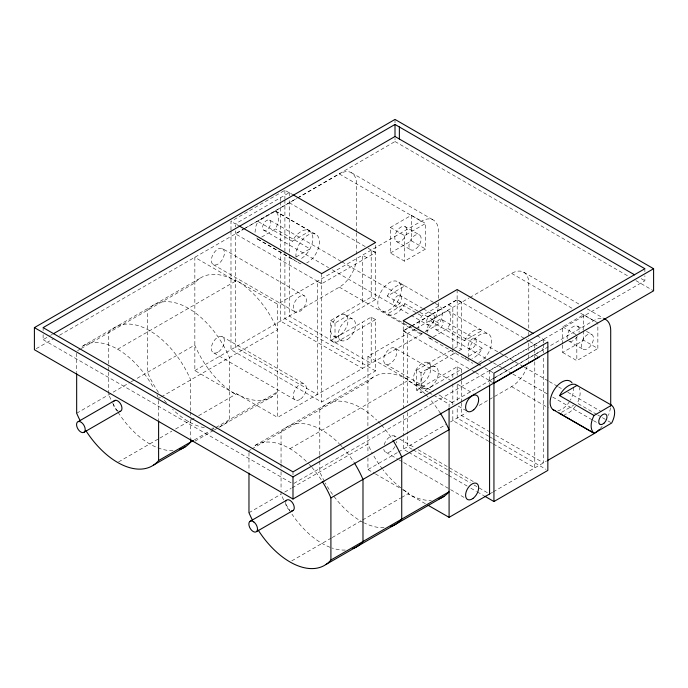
<?xml version="1.0" encoding="UTF-8"?>
<svg xmlns="http://www.w3.org/2000/svg" width="688" height="688" viewBox="0 0 688 688"><rect width="100%" height="100%" fill="white"/><g stroke="black" fill="none" stroke-linecap="round" stroke-linejoin="round"><path stroke-width="0.52" stroke-dasharray="3.44 2.58" d="M230.987 231.005L230.987 349.71L321.64 402.05L375.553 370.927L375.553 319.636L371.21 317.134L362.481 322.156L362.473 368.407L280.541 321.098L280.541 251.584M371.21 317.134L371.193 363.376L289.252 316.067L289.252 199.726M416.653 390.182L457.193 366.773L461.536 369.284L420.996 392.685L416.653 390.182L416.653 370.135L420.996 372.647L452.824 354.277L452.833 348.945M452.833 347.879L452.833 307.209M458.922 350.751L461.536 349.237L461.553 302.178M438.411 298.351L438.411 231.142A24.269 14.009 -60 0 0 421.254 221.235L277.591 304.182L277.591 417.418L421.254 334.471A24.269 14.009 -60 0 0 422.75 333.534M415.027 329.174L367.951 356.35L367.899 426.921M449.075 407.322L449.092 404.123L593.555 320.711A24.269 14.009 -60 0 1 602.138 318.415M255.033 232.295L255.618 226.988L257.88 221.398L292.314 241.282L293.509 239.089A16.641 9.606 -60 0 1 307.82 230.007C316.205 233.481 312.533 245.195 308.74 251.017A16.641 9.606 -60 0 1 300.166 259.144M261.689 237.05L275.51 228.941C278.262 223.746 280.549 215.473 275.389 211.13L257.88 221.398M387.318 296.132L388.901 293.372A16.641 9.606 -60 0 1 403.228 284.97L404.828 285.864L387.318 296.132L417.1 313.324M404.957 303.675L403.374 306.435A16.641 9.606 -60 0 1 389.047 314.846L387.447 313.943L404.957 303.675L418.915 311.733M425.562 331.659L439.383 323.558L439.959 322.543A16.641 9.606 -60 0 0 439.847 306.065L439.262 305.739L421.753 316.016L421.176 317.022A16.641 9.606 -60 0 0 418.915 328.391M428.598 337.017A16.641 9.606 -60 0 0 429.716 338.358L430.301 338.685L447.811 328.417L448.387 327.411A16.641 9.606 -60 0 0 448.275 310.933L447.69 310.606L430.181 320.875L429.604 321.881A16.641 9.606 -60 0 0 427.257 332.424M464.606 340.758L466.189 337.989A16.641 9.606 -60 0 1 480.516 329.586L482.116 330.481L464.606 340.758L430.181 320.875M447.811 328.417L482.245 348.3L480.663 351.061A16.641 9.606 -60 0 1 471.985 358.844M292.314 241.282L309.824 231.005M296.124 256.925L309.944 248.824L275.51 228.941M482.245 348.3L464.735 358.568L466.335 359.463A16.641 9.606 -60 0 0 469.01 359.669M561.589 412.344L573.568 405.309M245.496 227.969L296.674 198.411M297.603 197.877L395.007 141.53L395.007 138.374M452.824 354.277L455.439 352.763M293.922 483.389L644.88 280.764L644.88 275.742M230.987 229.93L230.987 221.381L284.901 190.258L289.252 192.769M293.613 195.091L289.252 192.64L235.348 223.892L230.987 221.381M43.12 334.643L43.12 339.657L49.605 335.916M50.534 335.374L52.391 334.308M244.567 228.502L235.348 233.825L321.7 283.688M36.258 348.653L53.939 338.453M59.521 335.237L243.01 229.534M243.93 229.001L296.717 198.522M297.646 197.989L339.322 173.935L421.254 221.235M199.735 278.468L81.64 346.649A69.256 39.99 60 0 1 153.639 388.213M77.589 350.605L80.341 349.022M81.253 348.489L194.764 282.949A69.256 39.99 60 0 1 235.735 281.039L194.85 257.338L194.85 370.574L235.735 394.276A69.256 39.99 60 0 1 194.764 345.058L135.502 379.269M117.639 349.22L236.509 280.592L277.591 304.182M390.363 227.418L411.398 215.275L425.562 223.462L425.562 249.022L404.527 261.165L390.363 252.986L390.363 227.418L404.527 235.606L425.562 223.462M76.669 413.239L129.972 382.468M130.892 381.935L134.581 379.802M390.363 252.986L411.398 240.843L425.562 249.022M194.85 370.574L339.322 287.163A24.269 14.009 -60 0 0 356.479 257.441L356.479 255.308M158.61 398.438L160.442 397.38M161.362 396.856L277.479 329.81A69.256 39.99 60 0 0 236.509 280.592M375.553 319.636L335.013 343.045L330.67 340.534L330.67 320.496L371.21 297.087L375.553 299.59L375.614 242.494M330.67 320.496L335.013 322.999L375.553 299.59M118.56 461.923L158.945 438.609M159.865 438.075L171.862 431.152M175.552 429.02L194.953 417.822M198.66 415.681L236.586 393.785A69.256 39.99 60 0 0 277.556 391.868L215.593 427.644M330.67 340.534L362.481 322.156M194.377 439.89L210.064 430.834M210.984 430.301L214.673 428.177M194.945 441.18L213.392 430.533M214.321 430L218.01 427.867M218.93 427.334L272.586 396.357M403.228 320.685L403.228 330.756L410.659 326.456M411.587 325.923L457.133 299.633L528.762 340.981M403.288 408.698L403.288 330.919L410.667 326.662M411.587 326.129L457.193 299.796L461.553 302.307M415.948 328.64L468.984 298.024M469.904 297.491L511.614 273.411L572.382 308.491M372.81 377.497L253.941 446.125A69.256 39.99 60 0 1 308.577 463.712M248.97 450.614L250.802 449.556M251.722 449.023L367.839 381.978A69.256 39.99 60 0 1 408.81 380.068L367.951 356.35M416.653 370.135L453.512 348.859M454.433 348.326L457.193 346.726L461.536 349.237M289.94 448.696L408.81 380.068M562.664 343.94L562.664 326.895L583.691 314.751L597.863 322.939M489.581 370.677L543.494 339.554M248.97 512.715L281.048 494.19L281.048 490.983M284.737 492.058L291.196 488.334M292.125 487.801L367.917 444.035A69.256 39.99 60 0 0 372.397 453.349M494.19 377.944L489.581 380.61L475.657 372.569M495.119 377.411L543.494 349.487L540.725 347.887M562.664 345.006L562.664 352.462L583.691 340.319L597.863 348.498L597.863 323.996M367.934 457.873L367.951 469.586L397.612 452.463M398.541 451.93L445.807 424.634M450.442 421.959L466.197 412.86M479.175 405.37L488.446 400.02M489.374 399.487L511.614 386.639A24.269 14.009 -60 0 0 527.472 365.259M562.664 352.462L576.828 360.641L597.863 348.498M291.772 560.875L331.246 538.085M332.166 537.552L360.761 521.04M362.619 519.973L400.622 498.035M401.543 497.493L408.887 493.253A69.256 39.99 60 0 1 401.629 488.446M489.581 493.975L492.617 492.221M493.27 491.843L546.324 461.218M256.762 237.971L258 239.209M292.434 259.092L294.43 260.09M291.85 258.765L257.415 238.882M421.288 333.499L421.873 333.826L380.326 309.841M239.708 226.223L235.348 223.763L235.348 226.877M118.224 411.114L117.098 410.478A6.106 3.526 60 0 1 113.365 404.045M428.108 392.057L408.036 380.516A69.256 39.99 60 0 1 425.296 394.112M429.02 392.581L432.666 394.68M433.578 395.204L449.092 404.123M425.365 503.719L408.036 493.752A69.256 39.99 60 0 0 431.316 500.391M641.164 278.614L644.88 280.764M395.007 141.53L628.488 276.327M635.927 280.627L653.6 290.826M351.456 172.731L433.388 220.04M523.749 272.207L581.747 305.696M587.277 308.878L604.769 318.983M580.663 313.272L593.555 320.711M405.352 226.756A8.626 4.979 -60 0 1 402.239 240.215A8.626 4.979 -60 0 1 395.05 235.425A8.626 4.979 -60 0 1 405.352 226.756L419.525 234.935A8.626 4.979 -60 0 1 416.403 248.402A8.626 4.979 -60 0 1 409.214 243.604A8.626 4.979 -60 0 1 419.525 234.935M577.653 326.232L582.96 329.303M586.503 331.349L591.818 334.411A8.626 4.979 -60 0 1 588.704 347.879A8.626 4.979 -60 0 1 581.515 343.08A8.626 4.979 -60 0 1 591.818 334.411M562.664 326.895L576.828 335.082M396.408 241.505L410.573 249.684M568.701 340.981L582.874 349.16M536.993 335.667L546.977 341.566M289.252 202.702L367.254 247.74M368.183 248.273L375.614 252.565L321.64 283.783L317.28 281.263L317.28 394.499L235.348 347.191L235.348 230.85M529.683 341.515L537.044 345.763M375.553 252.659L371.193 250.14L371.21 297.087M366.833 257.69L362.473 255.171L362.481 302.118M448.481 304.827L452.833 307.347M534.774 354.647L539.134 357.167M275.664 211.199L316.635 234.849M275.389 211.13L310.408 231.331M398.877 282.415A16.641 9.606 -60 0 1 391.231 308.645A16.641 9.606 -60 0 1 378.692 297.328A16.641 9.606 -60 0 1 398.877 282.415L434.61 303.055M435.298 303.442L439.847 306.065M447.69 310.606L489.237 334.583M269.627 220.1A5.857 3.38 -60 0 1 267.77 229.173A5.857 3.38 -60 0 1 262.696 226.24A5.857 3.38 -60 0 1 269.627 220.1L340.913 261.259M341.841 261.793L422.389 308.301M423.309 308.835L433.5 314.708A5.857 3.38 -60 0 1 431.643 323.781A5.857 3.38 -60 0 1 426.569 320.857A5.857 3.38 -60 0 1 433.5 314.708M441.92 319.576A5.857 3.38 -60 0 1 440.062 328.649A5.857 3.38 -60 0 1 434.997 325.716A5.857 3.38 -60 0 1 441.92 319.576L499.325 352.72M500.253 353.254L503.951 355.386M504.88 355.92L514.134 361.269M515.063 361.802L523.396 366.618M524.325 367.151L548.396 381.049M549.316 381.582L557.65 386.389M558.579 386.923L561.356 388.531M567.832 392.272L601.166 411.519M419.843 312.275L439.383 323.558M596.797 414.434L577.258 403.151C579.7 398.558 581.222 392.865 579.27 387.826M597.726 414.967L601.45 417.117M602.378 417.659L607.031 420.342M607.96 420.884L610.755 422.492M418.029 313.866L421.753 316.016M263.771 230.239L328.58 267.658M332.278 269.799L410.048 314.7M410.977 315.233L427.644 324.856M436.063 329.715L487.912 359.652M488.841 360.185L492.539 362.327M493.468 362.86L502.73 368.2M503.65 368.742L511.984 373.55M512.913 374.083L547.166 393.863M552.722 397.071L592.531 420.05M593.46 420.592L599.945 424.333M484.937 367.865L493.072 372.69M429.716 338.358L470.687 362.017A16.641 9.606 -60 0 0 472.871 363.238M257.725 239.14L298.695 262.799M339.322 287.163L421.254 334.471M511.614 386.639L548.439 407.898M403.228 330.756L471.013 369.886M471.942 370.428L474.729 372.036M403.288 330.919L407.649 333.431L407.649 402.867M489.581 380.739L493.941 383.259M344.86 314.605L352.385 318.957M427.695 362.43L435.22 366.781M222.534 248.635A9.245 5.341 -60 0 1 219.532 262.979A9.245 5.341 -60 0 1 211.577 258.258A9.245 5.341 -60 0 1 222.534 248.635L304.474 295.943A9.245 5.341 -60 0 1 301.464 310.279A9.245 5.341 -60 0 1 293.518 305.567A9.245 5.341 -60 0 1 304.474 295.943M394.835 348.111A9.245 5.341 -60 0 1 391.833 362.456A9.245 5.341 -60 0 1 383.878 357.734A9.245 5.341 -60 0 1 394.835 348.111L451.913 381.066M457.443 384.257L473.086 393.295M213.228 264.613L295.161 311.913M385.529 364.09L433.397 391.73M438.927 394.912L454.57 403.951M458.26 406.075L466.541 410.865M333.878 336.337L341.403 340.68M416.713 384.162L424.238 388.505M490.097 432.021L461.553 415.543L461.545 402.927M491.017 432.554L494.698 434.678M495.618 435.212L543.494 462.852L543.494 356.969M375.553 370.927L284.901 318.587L284.901 252.281M488.643 436.218L457.193 418.063L457.193 406.307M489.572 436.751L492.35 438.359M493.27 438.892L545.997 469.328M488.738 441.309L452.833 420.574L452.833 409.016M489.667 441.842L492.427 443.433M493.348 443.966L534.774 467.883L534.774 358.921M221.897 336.423L303.838 383.723M394.198 435.9L396.039 436.957M399.719 439.082L414.451 447.587M418.132 449.711L475.219 482.666M412.25 449.324L407.649 446.667L407.649 431.711M413.17 449.857L448.155 470.059M449.075 470.583L470.248 482.813M473.929 484.937L488.661 493.442M407.915 451.853L403.288 449.187L403.288 436.398M408.835 452.386L447.69 474.823M448.61 475.356L467.118 486.038M470.816 488.17L476.363 491.378M477.291 491.911L483.767 495.652M213.865 352.97L295.797 400.278M386.166 452.446L398.128 459.352M399.049 459.885L402.738 462.009M403.658 462.542L449.685 489.116M450.606 489.65L464.417 497.622M236.586 393.785L277.591 417.418M43.12 339.657L291.136 482.847M367.951 469.586L374.461 473.353M375.399 473.886L402.377 489.495M403.306 490.028L408.887 493.253M289.94 510.255L289.347 509.911A6.106 3.526 60 0 1 285.658 502.163M461.536 369.284L461.536 379.793M461.545 380.851L461.545 401.878M367.908 435.478L367.934 453.616M644.88 268.724L644.88 271.734M583.691 314.751L583.691 329.664M583.691 330.73L583.691 340.319M576.828 337.206L576.828 360.641M543.494 339.425L543.494 343.527M543.494 344.516L543.494 352.695M534.774 344.585L534.774 348.558M534.774 349.556L534.774 357.855M528.78 328.116L528.78 283.31A24.269 14.009 -60 0 0 511.614 273.411M528.78 332.381L528.78 338.788M528.78 343.054L528.78 350.519M528.78 354.784L528.78 356.917A24.269 14.009 -60 0 1 528.367 361.441M489.581 370.548L489.581 383.947M457.193 299.796L457.193 346.726M457.193 366.773L457.193 375.321M457.193 384.936L457.193 402.033M457.133 289.562L457.133 299.633M452.824 374.315L452.833 377.471M452.833 383.784L452.833 404.811M438.411 302.617L438.411 304.75A24.269 14.009 -60 0 1 425.7 331.229M420.996 372.647L420.996 392.685M411.398 215.275L411.398 240.843M407.649 412.482L407.649 430.645M404.527 235.606L404.527 261.165M403.288 415.088L403.288 435.332M395.007 119.428L395.007 123.634M356.479 231.839L356.479 183.842A24.269 14.009 -60 0 0 339.322 173.935M356.479 232.905L356.479 254.242M335.013 322.999L335.013 343.045M321.7 273.618L321.64 402.05M319.8 454.691L319.8 409.721A69.256 39.99 60 0 1 376.646 420.033M319.8 455.757L319.8 460.04M319.8 461.115L319.8 471.822A69.256 39.99 60 0 0 324.762 482.047M292.993 471.882L292.993 474.892M289.252 192.64L289.252 195.753M284.901 190.258L284.901 198.806M284.901 199.881L284.901 251.215M281.048 463.144L281.048 432.09A69.256 39.99 60 0 1 339.287 443.777M281.048 464.211L281.048 467.427M281.048 471.71L281.048 489.908M280.541 197.8L280.541 200.784M280.541 201.773L280.541 247.31M248.97 452.756L248.97 470.953M190.688 410.968L190.688 379.922A69.256 39.99 60 0 0 108.756 332.614L108.756 365.81M190.688 412.043L190.688 415.251M190.688 419.534L190.688 437.74M158.61 400.579L158.61 419.852M108.756 366.876L108.756 371.159M108.756 372.234L108.756 394.714A69.256 39.99 60 0 0 112.264 402.196M76.669 353.279L76.669 372.552M43.12 327.617L43.12 330.627M425.984 394.817A69.256 39.99 60 0 1 428.022 396.976M431.316 400.76A69.256 39.99 60 0 1 440.354 413.23M384.162 444.706A9.245 5.341 -60 0 1 390.225 436.596A9.245 5.341 -60 0 1 396.236 437.835M396.658 441.472A9.245 5.341 -60 0 1 396.4 442.9M394.972 446.546A9.245 5.341 -60 0 1 388.17 452.515A9.245 5.341 -60 0 1 383.689 448.843M567.23 338.608A8.626 4.979 -60 0 1 573.405 326.439A8.626 4.979 -60 0 1 579.004 332.321M577.327 336.38A8.626 4.979 -60 0 1 569.931 341.446M400.837 487.835A69.256 39.99 60 0 1 383.061 469.844M382.442 469.027A69.256 39.99 60 0 1 373.386 455.172M468.304 356.909A16.641 9.606 -60 0 1 479.355 335.082A16.641 9.606 -60 0 1 491.722 341.996A16.641 9.606 -60 0 1 478.521 362.619M610.454 407.821A24.269 14.009 -60 0 1 608.416 415.457M602.138 426.336A24.269 14.009 -60 0 1 600.117 428.65M573.586 387.301A16.641 9.606 -60 0 1 570.412 400.081M569.518 401.568A16.641 9.606 -60 0 1 557.934 410.684M384.05 527.687A69.256 39.99 60 0 1 364.356 522.957M363.453 522.51A69.256 39.99 60 0 1 325.269 482.95M378.03 421.409A69.256 39.99 60 0 1 380.756 424.272M381.427 425.012A69.256 39.99 60 0 1 392.521 439.649M345.307 550.056A69.256 39.99 60 0 1 332.055 548.001M330.068 547.287A69.256 39.99 60 0 1 291.97 514.16M290.826 512.44A69.256 39.99 60 0 1 286.019 504.416M283.628 499.815A69.256 39.99 60 0 1 281.048 494.19M339.967 444.474A69.256 39.99 60 0 1 342.005 446.641M342.676 447.381A69.256 39.99 60 0 1 353.778 462.018M309.256 464.434A69.256 39.99 60 0 1 311.26 466.653M311.922 467.41A69.256 39.99 60 0 1 321.7 480.534M575.452 406.238A16.641 9.606 -60 0 1 564.47 414.46M173.006 450.58A69.256 39.99 60 0 1 117.958 412.095M117.407 411.218A69.256 39.99 60 0 1 112.746 403.116M295.978 257.131A16.641 9.606 -60 0 1 307.08 235.588A16.641 9.606 -60 0 1 319.43 242.253A16.641 9.606 -60 0 1 306.702 262.919M300.966 263.865A16.641 9.606 -60 0 1 297.508 261.543M213.753 428.039A69.256 39.99 60 0 1 211.749 428.211M204.353 427.678A69.256 39.99 60 0 1 172.585 409.334M166.487 402.858A69.256 39.99 60 0 1 162.643 398.154M158.412 392.315A69.256 39.99 60 0 1 147.499 372.346L147.499 310.245A69.256 39.99 60 0 1 229.431 357.554L229.431 419.654A69.256 39.99 60 0 1 218.517 427.016M156.924 394.688A69.256 39.99 60 0 1 158.206 397.501M430.559 387.086A12.212 7.052 -60 0 0 436.76 367.796A12.212 7.052 -60 0 0 421.873 378.047A12.212 7.052 -60 0 0 430.559 387.086M423.034 382.743A12.212 7.052 -60 0 0 429.226 363.445A12.212 7.052 -60 0 0 414.339 373.704A12.212 7.052 -60 0 0 423.034 382.743M473.206 347.784A5.857 3.38 -60 0 0 475.064 338.711A5.857 3.38 -60 0 0 468.141 344.851A5.857 3.38 -60 0 0 473.206 347.784M300.622 399.023A9.245 5.341 -60 0 0 305.033 384.437A9.245 5.341 -60 0 0 293.802 392.538A9.245 5.341 -60 0 0 300.622 399.023M218.689 351.723A9.245 5.341 -60 0 0 223.101 337.129A9.245 5.341 -60 0 0 211.861 345.23A9.245 5.341 -60 0 0 218.689 351.723M340.199 334.918A12.212 7.052 -60 0 0 346.399 315.62A12.212 7.052 -60 0 0 331.513 325.88A12.212 7.052 -60 0 0 340.199 334.918M347.724 339.261A12.212 7.052 -60 0 0 353.924 319.972A12.212 7.052 -60 0 0 339.038 330.223A12.212 7.052 -60 0 0 347.724 339.261M398.498 304.646A5.857 3.38 -60 0 0 400.356 295.573A5.857 3.38 -60 0 0 393.424 301.722A5.857 3.38 -60 0 0 398.498 304.646"/><path stroke-width="1.03" d="M449.075 408.388L449.092 517.35L489.839 493.829M611.563 405.215L594.054 415.483L559.619 395.609L560.823 393.416A16.641 9.606 -60 0 1 575.134 384.343L611.563 405.215C616.723 409.558 614.436 417.831 611.684 423.025L594.174 433.302L552.928 409.575M594.054 415.483C591.259 420.781 589.229 428.4 593.899 433.234M559.619 395.609L577.129 385.34L577.714 385.667M34.4 327.617L395.007 119.428L653.6 268.724L653.6 290.826L292.993 499.024L34.4 349.719L34.4 327.617L292.993 476.922L653.6 268.724M395.007 124.459L43.12 327.617L292.993 471.882L644.88 268.724L395.007 124.459L395.007 136.499L53.32 333.775M78.243 421.589L114.991 400.373M83.532 432.528L120.288 411.304M85.88 430.619A69.256 39.99 60 0 0 158.61 460.547L193.457 440.423M153.639 465.028L185.717 446.512M249.778 521.504L286.526 500.288M493.941 383.259L539.134 357.167M256.598 531.557L293.346 510.341M258.181 530.095A69.256 39.99 60 0 0 330.911 560.015L330.911 497.914L449.006 429.733A69.256 39.99 60 0 0 440.354 413.23M330.911 560.015L449.006 491.834A69.256 39.99 60 0 1 438.987 498.895M325.94 564.504L444.035 496.323M547.252 460.676L593.555 433.947A24.269 14.009 -60 0 0 599.42 429.364M493.941 501.526L547.846 470.403L547.846 342.065L493.941 373.188L493.941 501.526L484.687 496.186M559.748 413.419L561.743 414.417M428.108 505.293L449.092 517.35M395.007 136.499L634.654 274.856M533.277 333.525L457.133 289.562L403.228 320.685L480.293 365.182M559.155 413.092L593.761 433.07M293.613 195.091L375.614 242.494L321.7 273.618L239.708 226.223M489.581 385.013L489.581 493.975M399.367 126.97L399.367 139.01M292.993 476.922L292.993 499.024M248.97 473.095L248.97 512.715A69.256 39.99 60 0 0 252.479 520.188M190.688 438.806L190.688 442.023A69.256 39.99 60 0 1 179.774 449.384M158.61 420.927L158.61 460.547M76.669 373.618L76.669 413.239A69.256 39.99 60 0 0 80.186 420.712M322.251 481.411A69.256 39.99 60 0 1 330.911 497.914M354.337 462.895A69.256 39.99 60 0 1 362.989 479.398L362.989 541.499A69.256 39.99 60 0 1 352.97 548.551M604.004 318.776A24.269 14.009 -60 0 1 610.712 330.618L610.712 404.226A24.269 14.009 -60 0 1 610.652 405.989M555.207 410.641A16.641 9.606 -60 0 1 553.9 390.251A16.641 9.606 -60 0 1 572.063 382.881M393.08 440.526A69.256 39.99 60 0 1 401.732 457.021L401.732 519.13A69.256 39.99 60 0 1 390.818 526.492M291.566 510.874A6.106 3.526 60 0 0 294.223 507.168A6.106 3.526 60 0 0 290.525 500.718L289.399 500.056A6.106 3.526 60 0 0 285.959 501.079M119.316 411.398A6.106 3.526 60 0 0 121.914 407.631A6.106 3.526 60 0 0 118.181 401.207L117.055 400.562A6.106 3.526 60 0 0 113.64 401.646M81.425 422.423L80.298 421.778A6.106 3.526 60 0 0 76.566 424.591A6.106 3.526 60 0 0 80.35 431.694L81.476 432.339A6.106 3.526 60 0 0 85.2 429.518A6.106 3.526 60 0 0 81.425 422.423M253.777 521.934L252.651 521.28A6.106 3.526 60 0 0 248.867 524.015A6.106 3.526 60 0 0 252.599 531.136L253.726 531.79A6.106 3.526 60 0 0 257.501 529.055A6.106 3.526 60 0 0 253.777 521.934M472.923 498.499A9.245 5.341 -60 0 0 477.334 483.913A9.245 5.341 -60 0 0 466.094 492.015A9.245 5.341 -60 0 0 472.923 498.499M473.765 409.756A9.245 5.341 -60 0 0 476.775 395.419A9.245 5.341 -60 0 0 465.819 405.043A9.245 5.341 -60 0 0 473.765 409.756M603.944 423.258A5.857 3.38 -60 0 0 605.793 414.185A5.857 3.38 -60 0 0 598.87 420.334A5.857 3.38 -60 0 0 603.944 423.258"/></g></svg>
